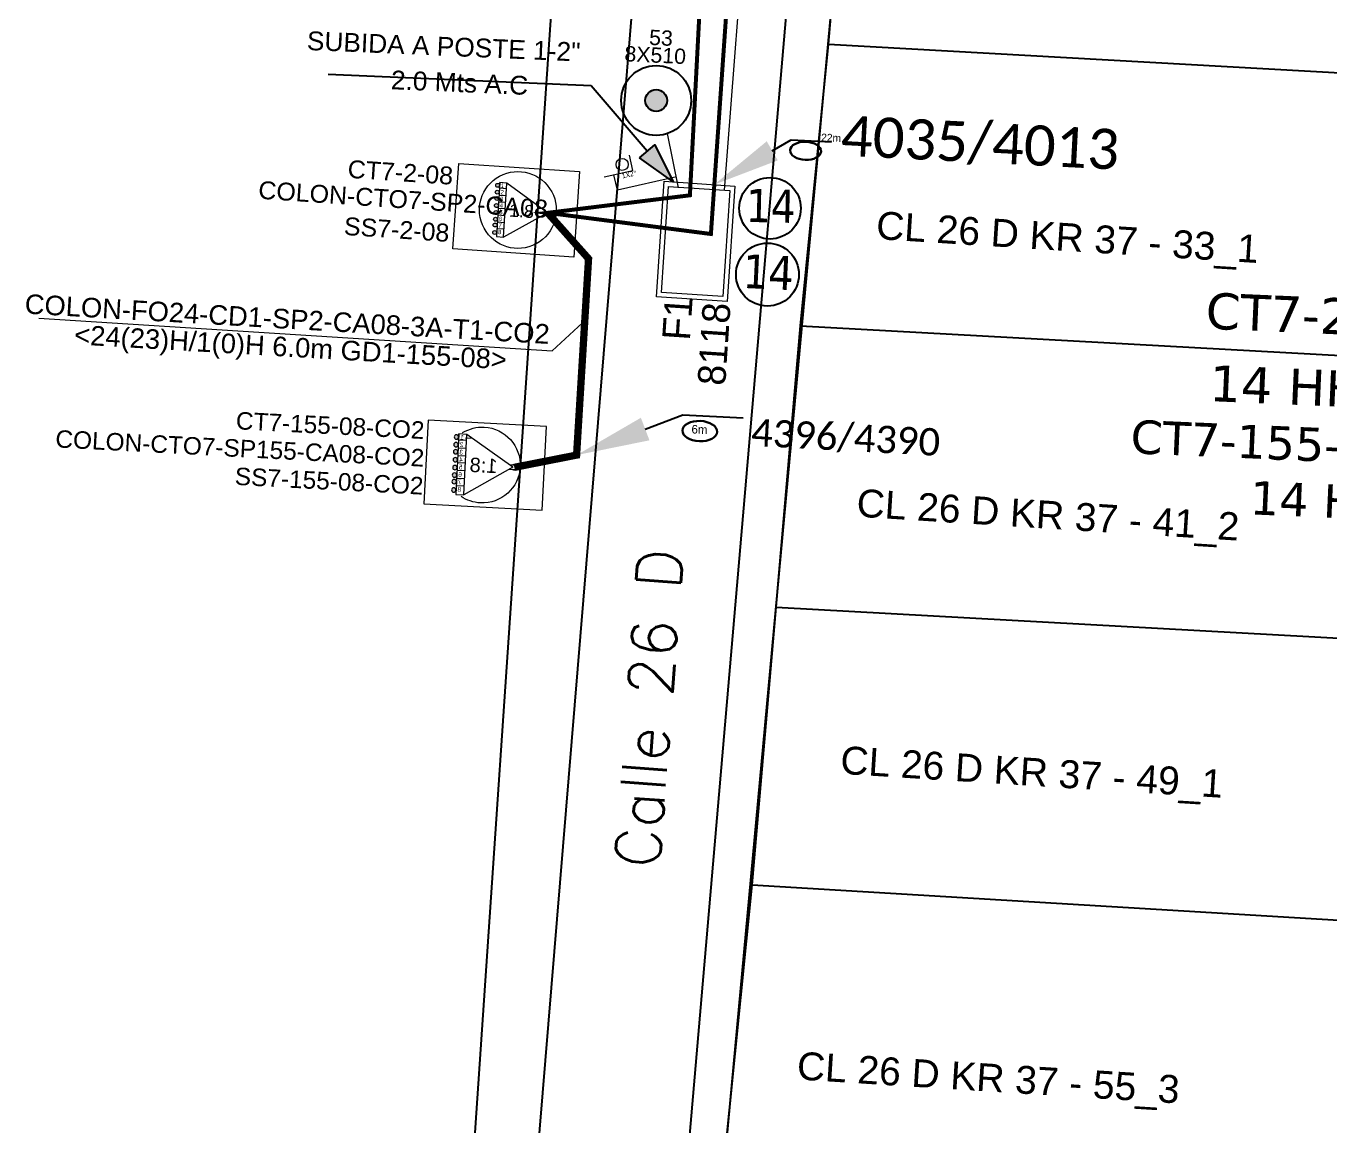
# Model space of a CAD drawing. Header units: millimetres. Extents: x -76.52126 to -76.51707, y 3.41842 to 3.42185.
# Drawn here: x -76.5183623 to -76.5180706, y 3.4197447 to 3.4199908 of the extents above; entities that cross this region are included whole.
import ezdxf
from ezdxf import colors
from ezdxf.entities.mleader import LeaderData, LeaderLine
from ezdxf.enums import TextEntityAlignment as Align
from ezdxf.math import Vec2, Vec3

# ---------------------------------------------------------------- set-up
doc = ezdxf.new("R2010")
doc.units = ezdxf.units.MM
doc.linetypes.add('DASHED', pattern=[0.75, 0.5, -0.25])
for name, color, linetype in [('ABSCISA 24H - COUBICADO', 3, 'Continuous'), ('ABSCISA 48H', 1, 'Continuous'), ('CAM F1 ATP', 30, 'Continuous'), ('CARTOGRAFIA', 252, 'Continuous'), ('COBERTURA CTO', 30, 'Continuous'), ('COBERTURA CTO - COUBICADO', 30, 'Continuous'), ('DUCTOS ATP', 30, 'Continuous'), ('PLACAS ZONA ABIERTA', 8, 'Continuous'), ('POSTE EMCALI ENERGIA', 7, 'Continuous'), ('PUNTO CARTERA', 7, 'Continuous'), ('PUNTO CARTERA - COUBICADO', 60, 'Continuous'), ('RESERVA F.O 24', 3, 'Continuous'), ('RESERVA F.O 24 - COUBICADO', 3, 'Continuous'), ('RESERVA F.O 48', 1, 'Continuous'), ('SUBIDA A POSTE ATP EXISTENTE', 30, 'Continuous'), ('TEXCALLES', 7, 'Continuous')]:
    doc.layers.add(name, color=color, linetype=linetype)
for name, color, linetype, lineweight in [('CANALIZACION ATP', 30, 'Continuous', 0), ('CB 24 H AER - COUBICADO', 3, 'DASHED', 0), ('CB 48 H CAN', 1, 'Continuous', 60), ('CTO CAMARA', 1, 'Continuous', 15), ('CTO CAMARA - COUBICADO', 1, 'Continuous', 15), ('MARQUILLA F.O 24', 3, 'Continuous', 0), ('MARQUILLA F.O 24 - COUBICADO', 3, 'Continuous', 0)]:
    doc.layers.add(name, color=color, linetype=linetype, lineweight=lineweight)
doc.styles.add('Arial', font='arial.ttf')
doc.styles.add('BOOK', font='BKANT.TTF')
doc.styles.add('Legend', font='calibri.ttf')
doc.styles.add('ROMANS', font='romans.shx', dxfattribs={"height": 1.6})
doc.styles.get("Standard").update_dxf_attribs({"font": 'arial.ttf'})
doc.styles.add('style2', font='verdana.ttf', dxfattribs={"height": 0.1})
doc.styles.add('TAHOMA', font='tahoma.ttf')
doc.styles.add('TEXT SCL GRANDES', font='tahoma.ttf', dxfattribs={"height": 14})
doc.styles.add('TXT CTO Y SS', font='arial.ttf', dxfattribs={"height": 0.5})
doc.linetypes.add('CERCA_LINE', pattern='A,12.7,-5.08,["X",Standard,S=2.54,R=0,X=-2.54,Y=-1.27],-2.08', length=19.86)

# ---------------------------------------------------------------- blocks, each defined once
blk = doc.blocks.new('PUNTO CARTERA')
blk.add_circle((-5.020778246489499e-07, 5.015703301580743e-07), 1.85590673389413e-05)
at = {"style": 'TAHOMA'}
blk.add_attdef('11', (-1.506643124571383e-05, -8.025511332387936e-06), '', height=2e-05, dxfattribs=at)
blk = doc.blocks.new('CAM F1 ATP')
at = {"lineweight": 0}
for points in [[(-1.192587688565254, 0.7294297991320491), (1.191592979244888, 0.7310536243021488), (1.192588702775538, -0.7309174099937081), (-1.191591965965927, -0.7325412342324853)], [(-1.092519604600966, 0.6294979313388467), (1.091661110520363, 0.630985539406538), (1.092520616948605, -0.6309855403378606), (-1.091660097241402, -0.6324731484055519)]]:
    blk.add_lwpolyline(points, close=True, dxfattribs=at)
at = {"lineweight": 0, "style": 'BOOK'}
for tag, p in [('F1', (1.529618541710079, 0.08788507431745529)), ('CODIGO', (1.554148052819073, -0.5989562459290028))]:
    blk.add_attdef(tag, p, '', height=0.5725093120969083, rotation=0.03902316814968912, dxfattribs=at)
blk = doc.blocks.new('POSTE EMCALI ENERGIA')
h = blk.add_hatch(color=0)
h.dxf.hatch_style = 1
edge = h.paths.add_edge_path()
edge.add_arc((0, 0), 0.4317225846467996, 0, 360)
at = {"color": 0}
for radius in [1.37560418800724, 0.4317225846467996]:
    blk.add_circle((0, 0), radius, dxfattribs=at)
for tag, p in [('NODO', (1.750531847689672, -1.245275313217235)), ('CONSEC', (1.750531847689672, -2.745275313217235))]:
    blk.add_attdef(tag, p, '', height=1, dxfattribs=at)
blk = doc.blocks.new('*U24')
at = {"layer": 'CTO CAMARA', "lineweight": 0}
h = blk.add_hatch(color=256, dxfattribs=at)
h.dxf.hatch_style = 1
edge = h.paths.add_edge_path()
edge.add_arc((0.1064442487618111, -0.06775560511829928), 0.05471359921872897, 180.124249969341, 540.124249969341, ccw=False)
edge = h.paths.add_edge_path()
edge.add_arc((0.1068597312283412, -0.2593480425533368), 0.05471359921872897, 180.124249969341, 540.124249969341, ccw=False)
edge = h.paths.add_edge_path()
edge.add_arc((0.1072464621125881, -0.4376821931209694), 0.05471359921872897, 180.124249969341, 540.124249969341, ccw=False)
edge = h.paths.add_edge_path()
edge.add_arc((0.1076744325636536, -0.6350332451515992), 0.05471359921872897, 180.124249969341, 540.124249969341, ccw=False)
edge = h.paths.add_edge_path()
edge.add_arc((0.1081012963694672, -0.8318739871731065), 0.05471359921872897, 180.124249969341, 540.124249969341, ccw=False)
edge = h.paths.add_edge_path()
edge.add_arc((0.1085090928743648, -1.019922178480793), 0.05471359921872897, 180.124249969341, 540.124249969341, ccw=False)
edge = h.paths.add_edge_path()
edge.add_arc((0.1088591106888053, -1.181326742130706), 0.05471359921872897, 180.124249969341, 540.124249969341, ccw=False)
edge = h.paths.add_edge_path()
edge.add_arc((0.109314134150355, -1.391152814495636), 0.05471359921872897, 180.124249969341, 540.124249969341, ccw=False)
h = blk.add_hatch(color=1, dxfattribs=at)
h.dxf.hatch_style = 1
edge = h.paths.add_edge_path()
edge.add_arc((1.600508259101193, -0.7473289078032777), 0.05194566183112925, 180.124249969341, 540.124249969341, ccw=False)
at = {"layer": 'CTO CAMARA', "color": 1, "lineweight": 0}
for p, q in [((0.3611811035995454, 0.01119598443480474), (0.1609983833389068, 0.01076187330033402)), ((0.1609983833389068, 0.01076187330033402), (0.164282355397918, -1.503584126689114)), ((0.1613398810446152, -0.146713791946725), (0.1609983833389068, 0.01076187330033402)), ((1.551144569859229, -0.7434000519422155), (0.3611811035995454, 0.01119598443480474)), ((0.3644650756585566, -1.503150015554647), (0.3611811035995454, 0.01119598443480474)), ((0.3615226013052537, -0.1462796808122578), (0.1613398810446152, -0.146713791946725)), ((0.3619563971611435, -0.3463170158971759), (0.1617736769005049, -0.3467511270316466)), ((0.3623625041775362, -0.5335861292730416), (0.1621797839168977, -0.5340202404075087)), ((0.3627501524722172, -0.712343327539246), (0.1625674322115787, -0.7127774386737131)), ((0.3631654880925126, -0.9038680494142904), (0.162982767831874, -0.9043021605487576)), ((1.551144569859229, -0.7434000519422155), (0.3644650756585566, -1.503150015554647)), ((0.3635900553445113, -1.099649776005569), (0.1634073350838727, -1.100083887140036)), ((0.3639869322430955, -1.282662582770955), (0.163804211982457, -1.283096693905422)), ((0.164282355397918, -1.503584126689114), (0.3644650756585566, -1.503150015554647))]:
    blk.add_line(p, q, dxfattribs=at)
at = {"layer": 'CTO CAMARA', "color": 2, "lineweight": 0, "true_color": 0xf1eb1f}
blk.add_lwpolyline([(-1.022835817502695, 0.4658907759245174), (2.366642744115293, 0.4658907759245174), (2.366642744115293, -1.927156167135918), (-1.022835817502695, -1.927156167135918)], close=True, dxfattribs=at)
at = {"layer": 'CTO CAMARA', "color": 1, "lineweight": 0}
for centre in [(0.10645566162596, -0.06809460956361749), (0.1068711440924777, -0.2596870469931128), (0.1072578749767361, -0.4380211975662876), (0.1076858454277776, -0.6353722495858329), (0.1081127092335912, -0.8322129916073402), (0.1085205057384897, -1.020261182915027), (0.1088705235529417, -1.181665746570482), (0.1093255470144798, -1.39149181892987)]:
    blk.add_circle(centre, 0.05471359921872897, dxfattribs=at)
at = {"layer": 'CTO CAMARA', "color": 2, "lineweight": 0, "true_color": 0xf1eb1f}
blk.add_ellipse((0.7157520878451802, -0.7186585830625329), major_axis=(-0.572424804231445, 0.9095449614430965), ratio=0.9999999690973763, start_param=4.159629210123316, end_param=10.4428145173029, dxfattribs=at)
at = {"layer": 'CTO CAMARA', "lineweight": 0, "attachment_point": 3, "rotation": 0.12424996934097955}
for s, width, heights, insert, char_height in [('\\pxsm0.95;1\\P2\\P3\\P4\\P5\\P6\\P7\\P8', 12.01395749957801, [52.35627762601921], (0.2916065199221116, -0.008004694905688094), 0.1174596764261007), ('1:8', 8.215003159624752, [0], (1.169064350687391, -0.5588999283113926), 0.3585048917005609)]:
    blk.add_mtext_dynamic_manual_height_columns(s, width=width, gutter_width=4.760265510852324, heights=heights, dxfattribs=dict(at, insert=insert, char_height=char_height))
at = {"layer": 'CTO CAMARA', "lineweight": 0, "style": 'TXT CTO Y SS'}
for tag, p in [('CTONAME', (-4.106618559748354, -0.1367038810344849)), ('OSPCTONAME', (-6.561092975537448, -0.8875995007968831)), ('SSNAME', (-4.105013268439339, -1.738356388898179))]:
    blk.add_attdef(tag, p, '', height=0.5, dxfattribs=at)
blk = doc.blocks.new('*U41')
at = {"layer": 'SUBIDA A POSTE ATP EXISTENTE'}
h = blk.add_hatch(color=256, dxfattribs=at)
h.dxf.hatch_style = 1
h.paths.add_polyline_path([(0.5564619033358735, 0.3187756214422235), (0.4899536457619696, 0.4066313528473179), (0.4564342730506186, 0.3649973808825288)])
for points in [[(0.2951442514444834, 0.5291615960787559), (-0.3973593192051612, 0.4269911275592795)], [(0.4731939594062944, 0.3858143668649239), (0.2951442514444834, 0.5291615960787561)]]:
    blk.add_lwpolyline(points, dxfattribs=at)
blk.add_lwpolyline([(0.4564342730506186, 0.3649973808825288), (0.4899536457619696, 0.4066313528473179), (0.5564619033358735, 0.3187756214422235)], close=True, dxfattribs=at)
at = {"layer": 'SUBIDA A POSTE ATP EXISTENTE', "linetype": 'CERCA_LINE', "ltscale": 0.5}
for tag, p in [('SB', (-0.1062565077009142, 0.5336091215746191)), ('DISTANCIA', (-0.04667997422650563, 0.4466646648142701))]:
    blk.add_attdef(tag, text='', height=0.04999999999999978, rotation=8.392747898120936, dxfattribs=at).set_placement(p, align=Align.CENTER)
blk = doc.blocks.new('RESERVA 48')
at = {"layer": 'RESERVA F.O 48', "color": 240, "linetype": 'ByBlock', "lineweight": 30, "true_color": 0xed1f24}
blk.add_ellipse((0, 0), major_axis=(1.155851281713483, 0.0003712607545550343), ratio=0.5873088644412812, dxfattribs=at)
at = {"layer": 'RESERVA F.O 48', "color": 1, "lineweight": 0, "style": 'BOOK'}
blk.add_attdef('RESERVA', (1.129388771834783, 0.7587690510554239), '', height=0.5725093120969081, rotation=0.03902316617520105, dxfattribs=at)
blk = doc.blocks.new('*U159')
at = {"layer": 'CTO CAMARA - COUBICADO', "lineweight": 0}
h = blk.add_hatch(color=1, dxfattribs=at)
h.dxf.hatch_style = 1
edge = h.paths.add_edge_path()
edge.add_arc((1.536203922760265, 0.03099031898326743), 0.06271003127876307, -0.1242499694207021, 359.8757500305794)
edge = h.paths.add_edge_path()
edge.add_arc((1.535727717227942, -0.1886034916218797), 0.06271003127876307, -0.1242499694207021, 359.8757500305794)
edge = h.paths.add_edge_path()
edge.add_arc((1.53528446534439, -0.3930013071525629), 0.06271003127876307, -0.1242499694207021, 359.8757500305794)
edge = h.paths.add_edge_path()
edge.add_arc((1.534793946701043, -0.6191953580395513), 0.06271003127876307, -0.1242499694207021, 359.8757500305794)
edge = h.paths.add_edge_path()
edge.add_arc((1.534304696439008, -0.8448045167364491), 0.06271003127876307, -0.1242499694207021, 359.8757500305794)
edge = h.paths.add_edge_path()
edge.add_arc((1.533837300185056, -1.060336087078586), 0.06271003127876307, -0.1242499694207021, 359.8757500305794)
edge = h.paths.add_edge_path()
edge.add_arc((1.533436127012479, -1.245330044335251), 0.06271003127876307, -0.1242499694207021, 359.8757500305794)
edge = h.paths.add_edge_path()
edge.add_arc((1.532914601541066, -1.485822348787597), 0.06271003127876307, -0.1242499694207021, 359.8757500305794)
at = {"layer": 'CTO CAMARA - COUBICADO', "color": 1, "lineweight": 0}
for p, q in [((-0.1196403941594184, -0.7434000519437269), (1.244237092518247, 0.1214807403981375)), ((1.070323072090815, 0.01119598443480463), (1.270505792351454, 0.01076187330033385)), ((1.240473165575182, -1.61418802170866), (1.244237092518247, 0.1214807403981375)), ((1.244237092518247, 0.1214807403981375), (1.473676661995356, 0.1209831836045758)), ((1.473676661995356, 0.1209831836045758), (1.46991273505229, -1.614685578498584)), ((1.473285254154703, -0.05950766390506956), (1.473676661995356, 0.1209831836045758)), ((1.243348489244468, -0.2882830432621724), (1.472788058721576, -0.288780600055734)), ((1.243845684684871, -0.05901010711514587), (1.473285254154703, -0.05950766390506956)), ((-0.1196403941594184, -0.7434000519437269), (1.240473165575182, -1.61418802170866)), ((1.242438726023479, -0.7078043648265613), (1.471878295493312, -0.708301921616485)), ((1.242883029392047, -0.5029216728738994), (1.472322598869155, -0.5034192296638231)), ((1.241962688798608, -0.9273205631956536), (1.471402258275717, -0.9278181199855773)), ((1.241021189989638, -1.361476191306256), (1.470460759466746, -1.36197374809618)), ((1.241476070737932, -1.151715930592591), (1.470915640207764, -1.152213487386152)), ((1.46991273505229, -1.614685578498584), (1.240473165575182, -1.61418802170866))]:
    blk.add_line(p, q, dxfattribs=at)
at = {"layer": 'CTO CAMARA - COUBICADO', "color": 7}
for points in [[(-1.022835817502695, 0.4658907759245174), (2.366642744115293, 0.4658907759245174), (2.366642744115293, -1.927156167135918), (-1.022835817502695, -1.927156167135918)], [(-1.022835817502695, 0.4658907759281554), (2.366642744125798, 0.4658907759208795), (2.366642744118522, -1.927156167138865), (-1.022835817502695, -1.927156167131589)]]:
    blk.add_lwpolyline(points, close=True, dxfattribs=at)
for points in [[(1.364387577506946, 0.1648602354822195, 0.1505749831499368), (0.7541708233238893, 0.3528901601190135, 0.9999999999999999), (0.7541708233238893, -1.815486710883679, 0.1369944687090537), (1.315851618475804, -1.658648936151994, 0.1369944687090537)], [(-0.02062998266954708, -0.806789667168605), (-0.1747200774207016, -0.806789667168605, -0.9999999999999999), (-0.1747200774207016, -0.686999033497532), (-0.03069856545515393, -0.686999033497532)]]:
    blk.add_lwpolyline(points, format="xyb", dxfattribs=at)
blk.add_lwpolyline([(-0.1077550774370906, -0.806789667168605), (-0.1747200774207016, -0.806789667168605, -1), (-0.1747200774207016, -0.686999033497532), (-0.1077550774298146, -0.686999033497532, 2.618033988749876)], format="xyb", close=True, dxfattribs=at)
at = {"layer": 'CTO CAMARA - COUBICADO', "color": 1, "lineweight": 0}
for centre in [(1.536190841890871, 0.0306017687931579), (1.535271384482272, -0.3933898573463104), (1.535714636365825, -0.1889920418083513), (1.534780865846201, -0.6195839082151089), (1.533824219322938, -1.060724637261419), (1.534291615584166, -0.8451930669156447), (1.532901520686224, -1.486210898966792), (1.533423046150361, -1.245718594518085)]:
    blk.add_circle(centre, 0.06271003127876307, dxfattribs=at)
at = {"layer": 'CTO CAMARA - COUBICADO', "color": 1, "lineweight": 0, "attachment_point": 1, "rotation": 359.8757500305793}
for s, width, heights, insert, char_height in [('\\pxsm0.95;1\\P2\\P3\\P4\\P5\\P6\\P7\\P8', 13.76980606902521, [60.00818543195703], (1.323980051869526, 0.09947386789880497), 0.134626493008209), ('1:8', 9.415631807290437, [0], (0.3182811251226809, -0.5319351019292391), 0.4109006406662423)]:
    blk.add_mtext_dynamic_manual_height_columns(s, width=width, gutter_width=5.455981754872038, heights=heights, dxfattribs=dict(at, insert=insert, char_height=char_height))
at = {"layer": 'CTO CAMARA - COUBICADO', "lineweight": 0, "style": 'TXT CTO Y SS'}
for tag, p in [('CTONAME', (3.393828262195335, -0.07732811252618516)), ('OSPCTONAME', (3.784705469444758, -0.866872082913543)), ('SSNAME', (3.343617270636394, -1.666671963947932))]:
    blk.add_attdef(tag, p, '', height=0.5, dxfattribs=at)
blk = doc.blocks.new('MARQUILLA 24')
at = {"layer": 'MARQUILLA F.O 24', "style": 'Arial'}
for tag, oblique, p in [('IDENTIFICACIONCABLEFIBRA', 8.300879983380582e-09, (-0.1815160179795968, 0.4101931208408545)), ('CAPACIDADFIBRA', 1.383453351877506e-09, (-0.2074468646844706, -0.5398237440824574))]:
    blk.add_attdef(tag, text='', height=0.7, dxfattribs=dict(at, oblique=oblique)).set_placement(p, align=Align.MIDDLE)
blk = doc.blocks.new('RESERVA 24')
at = {"layer": 'RESERVA F.O 24', "color": 3, "linetype": 'ByBlock', "lineweight": 30}
blk.add_ellipse((0, 0), major_axis=(1.155851281713483, 0.0003712607545550343), ratio=0.5873088644412812, dxfattribs=at)
at = {"layer": 'RESERVA F.O 24', "lineweight": 0, "style": 'BOOK'}
blk.add_attdef('RESERVA', (1.280572414631024, 0.8326158835552633), '', height=0.5725093120969081, rotation=0.03902316826273409, dxfattribs=at)

msp = doc.modelspace()

# ---------------------------------------------------------------- linework, layer by layer
at = {"layer": 'CANALIZACION ATP'}
for points in [[(-76.51816887276955, 3.42018507107317), (-76.51816887276955, 3.42018507107317), (-76.51819022196587, 3.420159099741781), (-76.51820610241202, 3.419954065137476)], [(-76.51821629680724, 3.419954602027576), (-76.51821873874809, 3.419966760555252)]]:
    msp.add_lwpolyline(points, dxfattribs=at)
at = {"layer": 'CARTOGRAFIA'}
for points in [[(-76.51821605675872, 3.41971583991892), (-76.51817645642808, 3.42017574368276)], [(-76.51816563395045, 3.420173037492189), (-76.51820796241594, 3.419715861892312)], [(-76.51823405689578, 3.420152343504581), (-76.51826375715103, 3.41971583991892)], [(-76.51818272011081, 3.419986778215955), (-76.518177305998, 3.420049778724772)], [(-76.51818904828764, 3.419923777707139), (-76.51818272011081, 3.419986778215955)], [(-76.51818272011081, 3.419986778215955), (-76.51802163285396, 3.419977778147425)], [(-76.5181944623859, 3.419860777198322), (-76.51818904828764, 3.419923777707139)], [(-76.51818904828764, 3.419923777707139), (-76.51802613290278, 3.419914777638608)], [(-76.51819980618387, 3.419798690753508), (-76.5181944623859, 3.419860777198322)], [(-76.5181944623859, 3.419860777198322), (-76.51803063293704, 3.419851777100687)], [(-76.5182061343607, 3.419735690244691), (-76.51819980618387, 3.419798690753508)], [(-76.51819980618387, 3.419798690753508), (-76.5180351329713, 3.41978877659187)]]:
    msp.add_lwpolyline(points, dxfattribs=at)
at = {"layer": 'CB 24 H AER - COUBICADO', "ltscale": 3e-05, "const_width": 1.629947985712687e-06}
msp.add_lwpolyline([(-76.51825305882987, 3.419892082519493), (-76.51823911850364, 3.419894824504699), (-76.51823644006339, 3.419938764544026), (-76.51824559900403, 3.419949028922138)], dxfattribs=at)
at = {"layer": 'CB 48 H CAN', "ltscale": 2}
msp.add_lwpolyline([(-76.51833177809014, 3.420326544091765, 8.916348428658831e-07, 8.916348428658831e-07, 0), (-76.51833177809014, 3.420326544091765, 8.916348428658831e-07, 8.916348428658831e-07, 0), (-76.5181813549409, 3.420315337419622, 8.916348428658831e-07, 8.916348428658831e-07, 0), (-76.51817026075572, 3.420310908099674, 8.916348428658831e-07, 8.916348428658831e-07, 0), (-76.51817238941061, 3.42020532595832, 8.916348428658831e-07, 8.916348428658831e-07, 0), (-76.51820200389812, 3.420178209992972, 8.916348428658831e-07, 8.916348428658831e-07, 0), (-76.51821376080365, 3.419952951217327, 8.916348428658831e-07, 8.916348428658831e-07, 0), (-76.51824559900403, 3.419949028922138, 8.916348428658831e-07, 8.916348428658831e-07, 0), (-76.51820906333757, 3.419944295310771, 8.916348428658831e-07, 8.916348428658831e-07, 0), (-76.51819327750756, 3.42017118183767, 8.916348428658831e-07, 8.916348428658831e-07, 0), (-76.51816351445677, 3.420199660971865, 8.916348428658831e-07, 8.916348428658831e-07, 0), (-76.51816285472177, 3.420309302489966, 8.916348428658831e-07, 8.916348428658831e-07, 0), (-76.5178425688288, 3.420276426129084, 8.916348428658831e-07, 8.916348428658831e-07, 0), (-76.51748623383175, 3.420256027254143, 8.916348428658831e-07, 8.916348428658831e-07, 0), (-76.51748623383175, 3.420256027254143, 8.916348428658831e-07, 8.916348428658831e-07, 0), (-76.51748623383175, 3.420256027254143, 8.916348428658831e-07, 8.916348428658831e-07, 0), (-76.51749619072503, 3.420117548412501, 8.916348428658831e-07, 8.916348428658831e-07, 0), (-76.51751834895082, 3.420118808214749, 0, 0, 0)], format="xyseb", dxfattribs=at)
at = {"layer": 'COBERTURA CTO'}
msp.add_lwpolyline([(-76.5180565064765, 3.419513542333832), (-76.51826686980017, 3.419507320941429), (-76.51820561505446, 3.420249110916641), (-76.518201666847, 3.42030512340841), (-76.51817217875686, 3.420303044851947), (-76.5181426906667, 3.420300966296393), (-76.51808371448459, 3.420296809184377), (-76.51796576212217, 3.420288494960344), (-76.51797482301589, 3.420187253013294), (-76.51798746264939, 3.420038948008708), (-76.51801713478488, 3.420040776138533), (-76.51802613495528, 3.419914775025402), (-76.51803983021927, 3.419725784943124)], close=True, dxfattribs=at)
at = {"layer": 'DUCTOS ATP', "lineweight": 13, "ltscale": 0.13}
for points in [[(-76.5182329704806, 3.419957053141294), (-76.51822650121187, 3.419958492273599), (-76.51822726558913, 3.419961928345307)], [(-76.51821677850253, 3.419957048585891), (-76.51822998802126, 3.419954098298026), (-76.51823075940564, 3.419957546333298)]]:
    msp.add_lwpolyline(points, dxfattribs=at)
at = {"layer": 'DUCTOS ATP', "lineweight": 5}
msp.add_circle((-76.51822891627432, 3.419959856131248), 1.347958840324557e-06, dxfattribs=at)
msp.add_circle((-76.51822891627432, 3.419959856131248), 1.347958840324557e-06, dxfattribs=at)
at = {"layer": 'MARQUILLA F.O 24 - COUBICADO', "color": 3}
msp.add_lwpolyline([(-76.51835945328911, 3.419925494567468), (-76.51824457698297, 3.419918186340089), (-76.51823775863251, 3.419924380973542)], dxfattribs=at)

# ---------------------------------------------------------------- block references
at = {"layer": 'CAM F1 ATP'}
ref = msp.add_blockref('CAM F1 ATP', (-76.51821248629113, 3.419942626822121), dxfattribs=dict(at, xscale=1.087080975999477e-05, yscale=1.087080975999477e-05, zscale=1.087080975999477e-05, rotation=86.14513780832445))
ref.add_attrib('CODIGO', '8118', (-76.51820587216251, 3.419910248950076), dxfattribs={"lineweight": 0, "height": 6.223639817630958e-06, "rotation": 86.18416097449932, "style": 'BOOK'})
ref.add_attrib('F1', 'F1', (-76.51821377515257, 3.419920363356861), dxfattribs={"lineweight": 0, "height": 6.223639817630958e-06, "rotation": 86.18416097449932, "style": 'BOOK'})
at = {"layer": 'CTO CAMARA', "xscale": 8.000000000000001e-06, "yscale": 8.000000000000001e-06, "zscale": 8.000000000000001e-06, "rotation": 356.1841609754924}
msp.add_blockref('*U24', (-76.51825758486623, 3.419955788764317), dxfattribs=at).add_auto_attribs({'CTONAME': 'CT7-2-08', 'OSPCTONAME': 'COLON-CTO7-SP2-CA08', 'SSNAME': 'SS7-2-08'})
at = {"layer": 'CTO CAMARA - COUBICADO'}
ref = msp.add_blockref('*U159', (-76.51825401527398, 3.419898009823861), dxfattribs=dict(at, xscale=-7.82727514334344e-06, yscale=7.82727514334344e-06, zscale=7.82727514334344e-06, rotation=357))
ref.add_attrib('CTONAME', 'CT7-155-08-CO2', (-76.51831543752444, 3.419900622728551), dxfattribs={"lineweight": 0, "height": 3.913637571671718e-06, "rotation": 357.0000000000001, "style": 'TXT CTO Y SS'})
ref.add_attrib('OSPCTONAME', 'COLON-CTO7-SP155-CA08-CO2', (-76.51835581957425, 3.419896550603152), dxfattribs={"lineweight": 0, "height": 3.913637571671719e-06, "rotation": 357.0000000000001, "style": 'TXT CTO Y SS'})
ref.add_attrib('SSNAME', 'SS7-155-08-CO2', (-76.51831567479171, 3.419888177859285), dxfattribs={"lineweight": 0, "height": 3.913637571671724e-06, "rotation": 357.0000000000001, "style": 'TXT CTO Y SS'})
at = {"layer": 'MARQUILLA F.O 24 - COUBICADO'}
ref = msp.add_blockref('MARQUILLA 24', (-76.51830172195945, 3.419921386006395), dxfattribs=dict(at, xscale=-6.273391428089379e-06, yscale=6.27339142808938e-06, zscale=6.27339142808938e-06, rotation=356.5091361469954))
ref.add_attrib('CAPACIDADFIBRA', '<24(23)H/1(0)H 6.0m GD1-155-08>', dxfattribs={"height": 4.379847343630563e-06, "rotation": 356.6795303206358, "style": 'Arial'}).set_placement((-76.51830314295007, 3.419918453670538), align=Align.MIDDLE)
ref.add_attrib('IDENTIFICACIONCABLEFIBRA', 'COLON-FO24-CD1-SP2-CA08-3A-T1-CO2', dxfattribs={"height": 4.379847344134303e-06, "rotation": 356.6795303206358, "style": 'Arial'}).set_placement((-76.51830385424356, 3.419925282668141), align=Align.MIDDLE)
at = {"layer": 'POSTE EMCALI ENERGIA'}
ref = msp.add_blockref('POSTE EMCALI ENERGIA', (-76.5182213098837, 3.419974167961175), dxfattribs=dict(at, xscale=5.681082891849181e-06, yscale=5.681082891849181e-06, zscale=5.681082891849181e-06, rotation=357.331812822702))
ref.add_attrib('NODO', '8X510', (-76.51822847026482, 3.419982967532228), dxfattribs={"height": 3.408649735109509e-06, "rotation": 357.2210420824496})
ref.add_attrib('CONSEC', '53', (-76.51822294849644, 3.419986622014973), dxfattribs={"height": 3.408649735109509e-06, "rotation": 357.2210420824496})
at = {"layer": 'PUNTO CARTERA', "lineweight": 20}
ref = msp.add_blockref('PUNTO CARTERA', (-76.51819621976024, 3.419935013601499), dxfattribs=dict(at, xscale=0.3794113758997775, yscale=0.3794113758997775, zscale=0.3794113758997775, rotation=357.3560283924239))
ref.add_attrib('11', '14', (-76.5182020705137, 3.419932235566938), dxfattribs={"lineweight": 40, "height": 7.588227517995546e-06, "rotation": 357.3560283924248, "style": 'TAHOMA'})
at = {"layer": 'PUNTO CARTERA - COUBICADO', "lineweight": 20}
ref = msp.add_blockref('PUNTO CARTERA', (-76.51819565123358, 3.419949856870511), dxfattribs=dict(at, xscale=0.370696861473765, yscale=0.370696861473765, zscale=0.370696861473765, rotation=358.6838923953567))
ref.add_attrib('11', '14', (-76.51820130316943, 3.419947010903222), dxfattribs={"layer": '0', "lineweight": 40, "height": 7.413937229475302e-06, "rotation": 358.6838915201569, "style": 'TAHOMA'})
at = {"layer": 'RESERVA F.O 24 - COUBICADO'}
ref = msp.add_blockref('RESERVA 24', (-76.51821155132913, 3.419900189650493), dxfattribs=dict(at, xscale=-3.360195277488809e-06, yscale=3.36019527748881e-06, zscale=3.360195277488809e-06, rotation=357.7673916527336))
ref.add_attrib('RESERVA', '6m', (-76.51821344203854, 3.419899679369472), dxfattribs={"color": 1, "lineweight": 0, "height": 1.923743086826398e-06, "rotation": 357.6041208737453, "style": 'BOOK'})
at = {"layer": 'RESERVA F.O 48', "xscale": 2.991453189871018e-06, "yscale": 2.991453189871018e-06, "zscale": 2.991453189871018e-06, "rotation": 357.9782860242328}
msp.add_blockref('RESERVA 48', (-76.51818787608366, 3.419962898100425), dxfattribs=at).add_auto_attribs({'RESERVA': '22m'})
at = {"layer": 'SUBIDA A POSTE ATP EXISTENTE', "xscale": 8.418941692803714e-05, "yscale": 8.418941692803714e-05, "zscale": 8.418941692803714e-05, "rotation": 349.190661577471}
msp.add_blockref('*U41', (-76.51826858009869, 3.419938375638277), dxfattribs=at).add_auto_attribs({'DISTANCIA': '2.0 Mts A.C', 'SB': 'SUBIDA A POSTE 1-2"'})

# ---------------------------------------------------------------- texts
at = {"layer": 'COBERTURA CTO', "insert": (-76.51810234384882, 3.419931387530443), "char_height": 8.08010354733235e-06, "attachment_point": 1, "rotation": 357.50983862815303, "line_spacing_factor": 0.6, "style": 'style2'}
msp.add_mtext_dynamic_manual_height_columns('\\pxqc;CT7-2-08\\P\\P14 HHPP', width=5.912733270325492e-05, gutter_width=0.0006784489986632618, heights=[3.865775458297146e-05], dxfattribs=at)
at = {"layer": 'COBERTURA CTO - COUBICADO', "insert": (-76.51811514286747, 3.419902758050562), "char_height": 7.499999999999995e-06, "width": 8.606980146010591e-05, "attachment_point": 1, "rotation": 357.50983862815303, "style": 'style2'}
msp.add_mtext('\\pxqc;CT7-155-08-CO2\\P    14 HHPP', dxfattribs=at)
at = {"layer": 'DUCTOS ATP', "ltscale": 8, "insert": (-76.51822885864884, 3.419956702721997), "char_height": 1.111697558997968e-06, "attachment_point": 7, "rotation": 12.744124489661015, "style": 'TEXT SCL GRANDES'}
msp.add_mtext_dynamic_manual_height_columns('1X2"', width=3.583703727741994e-06, gutter_width=0.0001428289590405021, heights=[0], dxfattribs=at)
at = {"layer": 'PLACAS ZONA ABIERTA'}
for s, p in [('CL 26 D KR 37 - 33_1', (-76.51817222769131, 3.419943176319405)), ('CL 26 D KR 37 - 41_2', (-76.5181766012567, 3.419881063181831)), ('CL 26 D KR 37 - 49_1', (-76.5181802343206, 3.419823532311396)), ('CL 26 D KR 37 - 55_3', (-76.51818995043976, 3.419755139429411))]:
    msp.add_text(s, height=6.237660848838751e-06, rotation=356.4025535756759, dxfattribs=at).set_placement(p)
at = {"layer": 'TEXCALLES', "style": 'ROMANS'}
msp.add_text('Calle 26 D', height=1e-05, rotation=85.69071779228683, dxfattribs=at).set_placement((-76.51822063433, 3.41980213809378))

# ---------------------------------------------------------------- leaders
at = {"layer": 'ABSCISA 24H - COUBICADO'}
ml = msp.add_multileader_mtext('Standard', dxfattribs=at)
ml.set_content('4396/4390', color=256, style='Legend')
ml.set_leader_properties()
ml.build(insert=Vec2(0, 0))
ml.multileader.update_dxf_attribs({"text_left_attachment_type": 2, "text_right_attachment_type": 2, "dogleg_length": 0.36, "arrow_head_size": 1.641678828187026e-05})
ctx = ml.context
ctx.base_point, ctx.char_height, ctx.arrow_head_size, ctx.landing_gap_size, ctx.plane_origin, ctx.plane_x_axis, ctx.plane_y_axis = Vec3(-76.51820184297044, 3.419903128757968), 6.111660757328989e-06, 1.641678828187026e-05, 2.052098535233783e-06, Vec3(-76.51829413299654, 3.419644480380877), Vec3(0.9985335938756492, -0.05413558812629936), Vec3(3.833753319589105e-15, 7.071376912560561e-14)
ctx.left_attachment, ctx.right_attachment, ctx.text_align_type = 2, 2, 1
notes = []
notes.append((ctx, [(1, (1, 1, 0), (-76.51821533150958, 3.419903860040324), (0.9985335938756491, -0.05413558812629936), 1.350834785745671e-05, [(0, [(-76.51823911850364, 3.419894824504699)], 0, [])])]))
ctx.mtext.insert, ctx.mtext.text_direction, ctx.mtext.rotation, ctx.mtext.width, ctx.mtext.alignment, ctx.mtext.flow_direction = Vec3(-76.51817872548786, 3.419901875441581), Vec3(0.9985335938756492, -0.05413558812629936), 6.229023241936162, 2.719293199518177e-15, 2, 5
at = {"layer": 'ABSCISA 48H', "ltscale": 2}
ml = msp.add_multileader_mtext('Standard', dxfattribs=at)
ml.set_content('4035/4013', color=256, style='Legend')
ml.set_leader_properties()
ml.build(insert=Vec2(0, 0))
ml.multileader.update_dxf_attribs({"text_left_attachment_type": 2, "text_right_attachment_type": 2, "dogleg_length": 0.36, "arrow_head_size": 1.5e-05})
ctx = ml.context
ctx.base_point, ctx.char_height, ctx.arrow_head_size, ctx.landing_gap_size, ctx.plane_origin, ctx.plane_x_axis, ctx.plane_y_axis = Vec3(-76.51818205925457, 3.419964907671), 9e-06, 1.5e-05, 2.326797930947557e-06, Vec3(-76.51769697520726, 3.419775077428005), Vec3(0.9986873763096545, -0.05122035142146748), Vec3(0.05122035142146748, 0.9986873763096545)
ctx.left_attachment, ctx.right_attachment, ctx.text_align_type = 2, 2, 1
notes.append((ctx, [(0, (1, 1, 0), (-76.51819109674177, 3.419965371182687), (0.9986873763096544, -0.05122035142146746), 9.049365614312938e-06, [(0, [(-76.51820829359113, 3.41995535374507)], 0, [])])]))
ctx.mtext.insert, ctx.mtext.text_direction, ctx.mtext.rotation, ctx.mtext.defined_height, ctx.mtext.alignment, ctx.mtext.flow_direction = Vec3(-76.51814857829216, 3.419969259630669), Vec3(0.9986873763096545, -0.05122035142146748), 6.231942532969035, 3.388402621270943e-05, 2, 5
for ctx, leaders in notes:
    for number, flags, end, landing, length, lines in leaders:
        leader = LeaderData()
        leader.index, (leader.has_last_leader_line, leader.has_dogleg_vector, leader.attachment_direction) = number, flags
        leader.last_leader_point, leader.dogleg_vector, leader.dogleg_length = Vec3(end), Vec3(landing), length
        for number, points, colour, breaks in lines:
            line = LeaderLine()
            line.index, line.vertices, line.color, line.breaks = number, Vec3.list(points), colors.encode_raw_color(colour), breaks
            leader.lines.append(line)
        ctx.leaders.append(leader)

doc.saveas('drawing.dxf')
